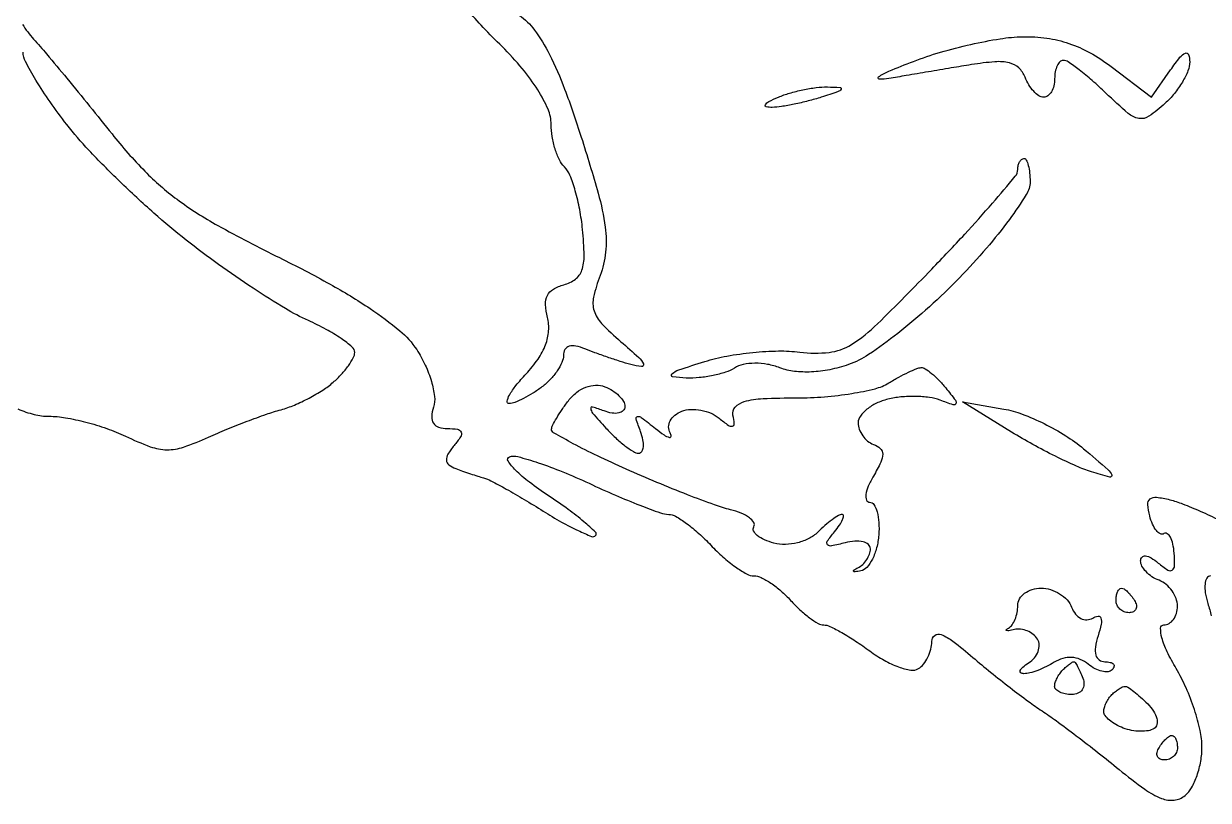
# Model space of a CAD drawing. Extents: x 0 to 102, y 0 to 135.
# Drawn here: x 35.37 to 43.53, y 94.22 to 99.57 of the extents above; entities that cross this region are included whole.
import ezdxf

# ---------------------------------------------------------------- set-up
doc = ezdxf.new("R2010")
doc.units = 0
doc.header["$MEASUREMENT"] = 0

msp = doc.modelspace()

# ---------------------------------------------------------------- linework, layer by layer
for points in [[(38.780375, 99.629996, -0.091395), (38.885865, 99.529266, -0.038703), (38.988331, 99.361696, -0.028631), (39.0935, 99.122484, -0.012174), (39.207836, 98.791507, -0.008064), (39.324135, 98.404803, -0.03522), (39.372882, 98.171062, -0.058892), (39.375911, 97.998381, -0.065899), (39.337728, 97.836554, 0.033989), (39.292689, 97.688531, 0.134046), (39.296378, 97.594205, 0.116169), (39.348025, 97.507433, 0.022593), (39.481317, 97.381397, -0.006743), (39.603736, 97.272779, -0.105223), (39.636197, 97.227491, -0.572712), (39.623151, 97.209522, -0.044257), (39.5505, 97.223185, -0.008493), (39.474957, 97.245837, -0.005354), (39.387513, 97.274719, -0.005374), (39.302114, 97.304974, -0.009829), (39.23325, 97.331753, 0.045694), (39.170065, 97.351244, 0.125662), (39.123816, 97.349294, 0.191932), (39.095791, 97.327028, 0.130776), (39.0852, 97.287228, -0.106329), (39.074787, 97.238814, -0.043315), (39.04171, 97.179723, -0.040319), (38.993796, 97.120165, -0.040879), (38.93715, 97.069367, -0.021882), (38.87473, 97.026153, -0.02282), (38.809619, 96.989204, -0.023249), (38.750696, 96.962605, -0.086), (38.710903, 96.954291, -0.479411), (38.697169, 96.970234, -0.083947), (38.712921, 97.013325, -0.040821), (38.758163, 97.079516, -0.018257), (38.827583, 97.159037, 0.037692), (38.910063, 97.261275, 0.060776), (38.961866, 97.360275, 0.071441), (38.983109, 97.456149, 0.082986), (38.974704, 97.549088, -0.051521), (38.96117, 97.636955, -0.130026), (38.974472, 97.699753, -0.144018), (39.015811, 97.743827, -0.068997), (39.088121, 97.773851, 0.096627), (39.167796, 97.812185, 0.15229), (39.211994, 97.87313, 0.087347), (39.22742, 97.974552, 0.01818), (39.216638, 98.155028, 0.022008), (39.197396, 98.291542, 0.024258), (39.166641, 98.421402, 0.024629), (39.129834, 98.528754, 0.101812), (39.092291, 98.585749, -0.083426), (39.057088, 98.635171, -0.03729), (39.027534, 98.709612, -0.035573), (39.007364, 98.79489, -0.040308), (39.0006, 98.878654, 0.102601), (38.978913, 98.98323, 0.03851), (38.908664, 99.116225, 0.033388), (38.801189, 99.263725, 0.023493), (38.6622, 99.414903, -0.007998), (38.532352, 99.54764, -0.011608), (38.422424, 99.6692, -0.007332)], [(35.357738, 99.568513, 0.044393), (35.43479, 99.466625, -0.009063), (35.524336, 99.364133, -0.002384), (35.663913, 99.196797, -0.00242), (35.820983, 99.004767, -0.002481), (35.974885, 98.8128, 0.025795), (36.201068, 98.556161, 0.040115), (36.423355, 98.362522, 0.032873), (36.704201, 98.182225, 0.011643), (37.127772, 97.960786, -0.011796), (37.477281, 97.77793, -0.021257), (37.753217, 97.609466, -0.025535), (37.957217, 97.457046, -0.07437), (38.074139, 97.326286, -0.036794), (38.132952, 97.220539, -0.037312), (38.175314, 97.107797, -0.039975), (38.196776, 97.004538, -0.108279), (38.190038, 96.93045, 0.060216), (38.177579, 96.864286, 0.16181), (38.189508, 96.818523, 0.176483), (38.225437, 96.79146, 0.07419), (38.286158, 96.7824, -0.034876), (38.355289, 96.777572, -0.270841), (38.379686, 96.758306, -0.242034), (38.376355, 96.725629, -0.029064), (38.332, 96.66538, 0.034794), (38.289145, 96.605751, 0.156667), (38.278956, 96.564614, 0.215989), (38.295885, 96.533136, 0.071495), (38.342791, 96.506951, 0.006308), (38.390285, 96.48941, 0.004506), (38.443853, 96.470932, 0.00455), (38.495239, 96.454241, 0.009708), (38.5353, 96.442481, -0.054262), (38.5852, 96.422865, -0.006355), (38.690589, 96.365882, -0.00756), (38.814411, 96.29441, -0.006119), (38.945143, 96.214103, 0.012109), (39.072409, 96.138009, 0.019116), (39.185429, 96.079681, 0.01383), (39.278578, 96.039134, 0.300672), (39.306413, 96.044813, 0.422739), (39.306065, 96.068756, 0.013485), (39.226057, 96.140271, 0.0186), (39.117808, 96.225198, 0.010862), (38.982272, 96.319187, -0.016478), (38.850408, 96.41284, -0.033454), (38.754609, 96.496422, -0.051643), (38.703194, 96.559572, -0.492083), (38.713017, 96.587839, -0.148585), (38.770978, 96.589389, -0.013333), (38.911728, 96.54663, -0.016428), (39.079806, 96.484427, -0.012091), (39.261815, 96.404998, 0.006888), (39.443825, 96.323304, 0.009103), (39.611928, 96.254222, 0.006914), (39.753721, 96.201193, 0.083939), (39.810703, 96.191026, -0.131517), (39.858052, 96.177891, -0.025089), (39.93334, 96.128315, -0.025199), (40.017655, 96.059731, -0.02084), (40.1004, 95.9787, 0.022829), (40.183736, 95.897736, 0.026922), (40.269821, 95.829328, 0.027374), (40.347396, 95.780377, 0.127733), (40.398135, 95.7672, -0.114719), (40.446506, 95.755954, -0.033541), (40.513063, 95.717497, -0.031777), (40.5844, 95.662756, -0.029303), (40.6503, 95.598, 0.022381), (40.714419, 95.533226, 0.026849), (40.78045, 95.478502, 0.027167), (40.839859, 95.439236, 0.133207), (40.878338, 95.4288, -0.11368), (40.920821, 95.419014, -0.015331), (41.00243, 95.376171, -0.017036), (41.097308, 95.31824, -0.013602), (41.195583, 95.249636, 0.03133), (41.295154, 95.185251, 0.040604), (41.393943, 95.139921, 0.045645), (41.478712, 95.11757, 0.182009), (41.530557, 95.127729, 0.0867), (41.566021, 95.159246, 0.053371), (41.595986, 95.206551, 0.051541), (41.61633, 95.261426, 0.063091), (41.6232, 95.315657, -0.235113), (41.643552, 95.356545, -0.260788), (41.686889, 95.362515, -0.070888), (41.768778, 95.316188, -0.012581), (41.905947, 95.204914, 0.006706), (42.028379, 95.103186, 0.005414), (42.162496, 94.997138, 0.005474), (42.28844, 94.901935, 0.014007), (42.382256, 94.8366, -0.013056), (42.479352, 94.769255, -0.004339), (42.618137, 94.665663, -0.004316), (42.769987, 94.548172, -0.0049), (42.913445, 94.432886, 0.014646), (43.089529, 94.296942, 0.062817), (43.205457, 94.233204, 0.120815), (43.292465, 94.221229, 0.148329), (43.367736, 94.252895, 0.093713), (43.412508, 94.30701, 0.042423), (43.45013, 94.391366, 0.040023), (43.475778, 94.489871, 0.043706), (43.4844, 94.588323, 0.054993), (43.471962, 94.701072, 0.024548), (43.432243, 94.845238, 0.023943), (43.37482, 94.99515, 0.02985), (43.306844, 95.127864, -0.021294), (43.244686, 95.244268, -0.043485), (43.208139, 95.341081, -0.072305), (43.199607, 95.406493, -0.409924), (43.222244, 95.4288, 0.138175), (43.257691, 95.438787, 0.100132), (43.287894, 95.466857, 0.085873), (43.308229, 95.508841, 0.070046), (43.3152, 95.558355, 0.088478), (43.305718, 95.611522, 0.06652), (43.277923, 95.664158, 0.065663), (43.236811, 95.708305, 0.081035), (43.1883, 95.736606, -0.054778), (43.139768, 95.761617, -0.05745), (43.098677, 95.796233, -0.064053), (43.070712, 95.834748, -0.125677), (43.0614, 95.87121, -0.191881), (43.071559, 95.896707, -0.238975), (43.095269, 95.905184, -0.107718), (43.13385, 95.891518, -0.034437), (43.183524, 95.855764, 0.026447), (43.248666, 95.807278, 0.294564), (43.279553, 95.806845, 0.255712), (43.295724, 95.835672, 0.02143), (43.292862, 95.924144, 0.033814), (43.283863, 95.986738, 0.067968), (43.266965, 96.033594, 0.12227), (43.245482, 96.057835, 0.297285), (43.222656, 96.058391, -0.261298), (43.197551, 96.057325, -0.105993), (43.170003, 96.0796, -0.067902), (43.143982, 96.122615, -0.038186), (43.124043, 96.180427, -0.044126), (43.110712, 96.25923, -0.247957), (43.127063, 96.297191, -0.204415), (43.170794, 96.309515, -0.030597), (43.262475, 96.291907, -0.030126), (43.350797, 96.263501, -0.010917), (43.47249, 96.213019, -0.01078), (43.603629, 96.151822, -0.012625)], [(35.32711, 96.917999, 0.043252), (35.438386, 96.879762, 0.06121), (35.542242, 96.867, -0.043129), (35.653776, 96.857361, -0.020643), (35.794411, 96.826843, -0.020291), (35.93957, 96.782647, -0.027219), (36.066732, 96.730295, 0.0227), (36.238904, 96.657588, 0.085827), (36.353497, 96.636385, 0.086288), (36.468236, 96.654952, 0.023091), (36.640653, 96.723568, -0.008924), (36.766103, 96.777658, -0.006746), (36.905649, 96.832706, -0.006825), (37.038157, 96.880865, -0.015691), (37.1394, 96.91258, 0.031922), (37.231184, 96.944636, 0.021056), (37.332262, 96.992461, 0.021208), (37.427012, 97.047527, 0.03795), (37.49895, 97.101618, 0.026411), (37.555618, 97.156943, 0.030152), (37.60351, 97.215649, 0.031484), (37.637431, 97.269627, 0.125177), (37.647, 97.307248, 0.220958), (37.629647, 97.3446, 0.024725), (37.553152, 97.402933, 0.026333), (37.449902, 97.466152, 0.018382), (37.327518, 97.526786, -0.029949), (37.169535, 97.609661, -0.009964), (36.948427, 97.749186, -0.009878), (36.709069, 97.913857, -0.011091), (36.485628, 98.081801, -0.014766), (36.263644, 98.267358, -0.010862), (36.028491, 98.485332, -0.010996), (35.814898, 98.701426, -0.023936), (35.66301, 98.878235, -0.013118), (35.548049, 99.034058, -0.016803), (35.450987, 99.183574, -0.01475), (35.378728, 99.311945, -0.121389), (35.3628, 99.376584, 0.070272)], [(43.542802, 95.7672, 0.275155), (43.517751, 95.752285, 0.100857), (43.50526, 95.711285, 0.064314), (43.507337, 95.649819, 0.035868), (43.524724, 95.57685, -0.016909), (43.548702, 95.49082, -0.010756)]]:
    msp.add_lwpolyline(points, format="xyb")
for points in [[(42.249715, 99.483043, -0.039522), (42.415203, 99.473241, -0.046896), (42.567537, 99.43727, -0.045952), (42.712991, 99.372758, -0.035593), (42.857972, 99.277679), (43.135815, 99.065757), (43.267808, 99.254203, -0.013977), (43.332492, 99.341269, -0.126595), (43.369844, 99.369784, -0.438537), (43.391824, 99.359799, -0.079631), (43.3998, 99.310036, -0.095743), (43.387866, 99.248282, -0.038661), (43.349669, 99.171011, -0.036452), (43.294445, 99.09187, -0.038297), (43.229142, 99.022981, -0.031649), (43.118696, 98.935067, -0.198316), (43.049699, 98.919822, -0.135923), (42.975476, 98.955154, -0.012379), (42.822663, 99.094469, 0.011566), (42.728048, 99.181009, 0.01589), (42.638836, 99.254033, 0.012555), (42.562308, 99.309719, 0.152145), (42.528021, 99.3204, 0.203031), (42.505541, 99.310879, 0.084077), (42.486479, 99.283123, 0.064229), (42.473522, 99.242077, 0.044399), (42.4692, 99.1935, -0.057609), (42.463589, 99.144964, -0.076852), (42.447008, 99.103877, -0.095748), (42.42247, 99.076342, -0.164455), (42.393651, 99.0666, -0.147385), (42.360887, 99.076473, -0.058901), (42.324758, 99.107088, -0.051481), (42.291037, 99.151699, -0.044527), (42.265211, 99.204433, 0.113521), (42.22219, 99.268342, 0.131321), (42.157639, 99.302863, 0.077873), (42.057482, 99.31034, 0.020236), (41.89661, 99.290716, 0.000775), (41.757223, 99.267735, 0.000531), (41.599086, 99.241237, 0.000535), (41.446807, 99.215388, 0.001087), (41.3271, 99.194667, -0.054678), (41.260325, 99.190366, -0.715823), (41.255731, 99.206142, -0.054374), (41.327772, 99.245776, -0.006545), (41.4963, 99.313327, -0.020967), (41.682428, 99.376293, -0.01568), (41.892103, 99.430484, -0.015918), (42.093138, 99.469091, -0.034528)], [(40.9041, 99.136821, -0.010858), (40.991248, 99.133646, -0.56424), (40.997716, 99.12138, -0.1769), (40.976959, 99.104648, -0.004584), (40.8618, 99.0666, -0.014181), (40.77152, 99.040486, -0.012153), (40.675151, 99.018032, -0.012322), (40.586584, 99.001919, -0.033945), (40.5234, 98.996379, -0.057465), (40.482568, 99.000278, -0.515206), (40.476522, 99.014214, -0.140904), (40.499699, 99.035747, -0.015711), (40.5657, 99.0666, -0.030584), (40.642799, 99.094282, -0.019741), (40.7349, 99.117219, -0.019847), (40.827075, 99.13256, -0.034995)], [(42.2577, 98.6436, -0.288079), (42.274048, 98.633329, -0.047467), (42.287574, 98.596728, -0.039765), (42.296935, 98.545182, -0.025044), (42.3, 98.484035, -0.142293), (42.274105, 98.394885, -0.017029), (42.157105, 98.223658, -0.01919), (41.999839, 98.02591, -0.014672), (41.81355, 97.821716, -0.017062), (41.6069, 97.622231, -0.017363), (41.388298, 97.43851, -0.017418), (41.187681, 97.292433, -0.065807), (41.048985, 97.223179, -0.03348), (40.920276, 97.188284, -0.037872), (40.793268, 97.172699, -0.041029), (40.676004, 97.176877, -0.061501), (40.576623, 97.201247, 0.045865), (40.49126, 97.225024, 0.046625), (40.403468, 97.232664, 0.050396), (40.323653, 97.224085, 0.089368), (40.262538, 97.199245, -0.062566), (40.201668, 97.170638, -0.027794), (40.115774, 97.147898, -0.026978), (40.020966, 97.133639, -0.032797), (39.9312, 97.130966, -0.026751), (39.837518, 97.139353, -0.63722), (39.831716, 97.158563, -0.101899), (39.880402, 97.186852, -0.005017), (40.0581, 97.244408, -0.030901), (40.210722, 97.281986, -0.020288), (40.39004, 97.307084, -0.020426), (40.567311, 97.317314, -0.036558), (40.712908, 97.309111, 0.061036), (40.914757, 97.307607, 0.112252), (41.068993, 97.361826, 0.054249), (41.24975, 97.505032, 0.005966), (41.622358, 97.88133, 0.005661), (41.849631, 98.121787, 0.008591), (42.041194, 98.336399, 0.0041), (42.198117, 98.521449, 0.175554), (42.2154, 98.569156, -0.05487), (42.218535, 98.597634, -0.074502), (42.227826, 98.621732, -0.094032), (42.241561, 98.6379, -0.171413)], [(41.549391, 97.202827, -0.158911), (41.576947, 97.195297, -0.027475), (41.620994, 97.162715, -0.027494), (41.670246, 97.117125, -0.021539), (41.718591, 97.06266, -0.007204), (41.786035, 96.977263, -0.277404), (41.788667, 96.954045, -0.382485), (41.77044, 96.946083, -0.010026), (41.679927, 96.977985, 0.056282), (41.605943, 96.996598, 0.028877), (41.510466, 97.003895, 0.028283), (41.410121, 97.00008, 0.037855), (41.320377, 96.984653, 0.047905), (41.242036, 96.956796, 0.0581), (41.175753, 96.915843, 0.068558), (41.130571, 96.86872, 0.158169), (41.1156, 96.822579, 0.086929), (41.123513, 96.777406, 0.067718), (41.146664, 96.733162, 0.067415), (41.180927, 96.696525, 0.084396), (41.22135, 96.673603, -0.100666), (41.267951, 96.645153, -0.209307), (41.284568, 96.606856, -0.112069), (41.271461, 96.549979, -0.020959), (41.220633, 96.455053, 0.031608), (41.185461, 96.385868, 0.065767), (41.169014, 96.327749, 0.124091), (41.172911, 96.289852, 0.315208), (41.194414, 96.2748, -0.258428), (41.223916, 96.258461, -0.072101), (41.245986, 96.208403, -0.053449), (41.258112, 96.135365, -0.03362), (41.257289, 96.048769, -0.043362), (41.242771, 95.960698, -0.053627), (41.213714, 95.882842, -0.063193), (41.175457, 95.825775, -0.165389), (41.133343, 95.801314, -0.014032), (41.095029, 95.794725, -0.247157), (41.083548, 95.798816, -0.473654), (41.084719, 95.807075, -0.021218), (41.113485, 95.822895, 0.072641), (41.146646, 95.845846, 0.058463), (41.174727, 95.878946, 0.059844), (41.193768, 95.916689, 0.087138), (41.2002, 95.953317, 0.222299), (41.186345, 95.98294, 0.115392), (41.149077, 96.001686, 0.077509), (41.092828, 96.006286, 0.045695), (41.026165, 95.995223, -0.01302), (40.932356, 95.973284, -0.253319), (40.904787, 95.981586, -0.363425), (40.902743, 96.005594, -0.020124), (40.951924, 96.069956, 0.021715), (40.986986, 96.116145, 0.047408), (41.00871, 96.154878, 0.094837), (41.014597, 96.180335, 0.425439), (41.005102, 96.1902, 0.136348), (40.979969, 96.183217, 0.021044), (40.936379, 96.154399, 0.022163), (40.88669, 96.114991, 0.017639), (40.836611, 96.068326, -0.078434), (40.776143, 96.024343, -0.057141), (40.69816, 95.995155, -0.056187), (40.614049, 95.98401, -0.068923), (40.53542, 95.993344, -0.038551), (40.469639, 96.016085, -0.068508), (40.420752, 96.045837, -0.106911), (40.395536, 96.077386, -0.259296), (40.396867, 96.106194, 0.286987), (40.396711, 96.135272, 0.095486), (40.366219, 96.167694, 0.061078), (40.309928, 96.198714, 0.033954), (40.235291, 96.222935, -0.025703), (40.125231, 96.256655, -0.005699), (39.940762, 96.326109, -0.005907), (39.729233, 96.411408, -0.005664), (39.516776, 96.502852, -0.007204), (39.319105, 96.594031, -0.01146), (39.153017, 96.678295, -0.00546), (39.017008, 96.75319, -0.286067), (39.003291, 96.778343, -0.105606), (39.010504, 96.804568, -0.014101), (39.03852, 96.855004, -0.015795), (39.0758, 96.913574, -0.01268), (39.119442, 96.97422, -0.063128), (39.174882, 97.0308, -0.07562), (39.239598, 97.067728, -0.083139), (39.307028, 97.081516, -0.10089), (39.370551, 97.070918, -0.049838), (39.423203, 97.044437, -0.054799), (39.467766, 97.008762, -0.061992), (39.498195, 96.969748, -0.135464), (39.5082, 96.933497, -0.203845), (39.496463, 96.905905, -0.141609), (39.466104, 96.889903, -0.09218), (39.419791, 96.888981, -0.05066), (39.364893, 96.903889, 0.017557), (39.286286, 96.930928, 0.539114), (39.272936, 96.919849, 0.152578), (39.286353, 96.889282, 0.00478), (39.378005, 96.786041, 0.020186), (39.442938, 96.719866, 0.025007), (39.508696, 96.663972, 0.024627), (39.567209, 96.623488, 0.139905), (39.603257, 96.6132, 0.257756), (39.624919, 96.625162, 0.118505), (39.635571, 96.65669, 0.072864), (39.632913, 96.704494, 0.039406), (39.616605, 96.76125, -0.011727), (39.585968, 96.849225, -0.446836), (39.595394, 96.86536, -0.216705), (39.621492, 96.85938, -0.005404), (39.7201, 96.7824, 0.016582), (39.778235, 96.739071, 0.079734), (39.815326, 96.721237, 0.48103), (39.826641, 96.729106, 0.152738), (39.821026, 96.752385, -0.135753), (39.809674, 96.793406, -0.122269), (39.820309, 96.836269, -0.103823), (39.852082, 96.874496, -0.076157), (39.900109, 96.901895, -0.081389), (39.961526, 96.9146, -0.056192), (40.032491, 96.909574, -0.055398), (40.101756, 96.888629, -0.072223), (40.158196, 96.854139, 0.015103), (40.221663, 96.804625, 0.212263), (40.249252, 96.79863, 0.379223), (40.26191, 96.815575, 0.032323), (40.253223, 96.87383, -0.245184), (40.268842, 96.930652, -0.139624), (40.331335, 96.968471, -0.055567), (40.46019, 96.988702, -0.011181), (40.6926, 96.9939, 0.019906), (40.883146, 97.001489, 0.0204), (41.070921, 97.024208, 0.020652), (41.231664, 97.057211, 0.076094), (41.3271, 97.097077, -0.011755), (41.395773, 97.13677, -0.014134), (41.462193, 97.170702, -0.012846), (41.519253, 97.196071, -0.086274)], [(42.118077, 96.917289, -0.047317), (42.245819, 96.882312, -0.025022), (42.396503, 96.816487, -0.024666), (42.545219, 96.733065, -0.034783), (42.667977, 96.643547, -0.002655), (42.838038, 96.49887, -0.132757), (42.86254, 96.462792, -0.598945), (42.849237, 96.448416, -0.010793), (42.723, 96.484271, -0.030246), (42.618741, 96.523372, -0.010654), (42.474223, 96.591511, -0.010532), (42.318169, 96.67334, -0.012156), (42.1731, 96.758013), (41.8347, 96.966719)], [(42.375549, 95.6826, -0.075594), (42.440565, 95.672714, -0.06467), (42.503563, 95.643748, -0.066832), (42.555094, 95.600905, -0.094614), (42.586451, 95.550338, 0.077562), (42.612944, 95.504198, 0.106116), (42.649985, 95.474041, 0.12415), (42.691591, 95.464525, 0.133632), (42.731466, 95.476332, -0.110779), (42.76837, 95.489093, -0.361084), (42.788435, 95.475925, -0.130223), (42.790036, 95.433818, -0.021592), (42.768663, 95.354794, 0.03722), (42.750159, 95.276797, 0.104366), (42.75292, 95.221013, 0.175472), (42.775863, 95.187825, 0.155881), (42.815999, 95.175, -0.051919), (42.852342, 95.171216, -0.15604), (42.873765, 95.159033, -0.259138), (42.878059, 95.141257, -0.129541), (42.866044, 95.120644, -0.171628), (42.836969, 95.106762, -0.08238), (42.795158, 95.109227, -0.06663), (42.747406, 95.127001, -0.050877), (42.701057, 95.158105, 0.072873), (42.646072, 95.191608, 0.086445), (42.586915, 95.205415, 0.085613), (42.526117, 95.198455, 0.069903), (42.466363, 95.171456, -0.027042), (42.412653, 95.141422, -0.024036), (42.353892, 95.11604, -0.024778), (42.298759, 95.098371, -0.06524), (42.2577, 95.092991, -0.153601), (42.236453, 95.099676, -0.356534), (42.232199, 95.114683, -0.120094), (42.250068, 95.138295, -0.029839), (42.289689, 95.166837, 0.075261), (42.33003, 95.201853, 0.088082), (42.355624, 95.245535, 0.099481), (42.362758, 95.2909, 0.128512), (42.350429, 95.331047, 0.086914), (42.32136, 95.363728, 0.069803), (42.280718, 95.387599, 0.069853), (42.235109, 95.399352, 0.08731), (42.191541, 95.396671, -0.013911), (42.154636, 95.388889, -0.111714), (42.137407, 95.389622, -0.591913), (42.135902, 95.395853, -0.057276), (42.15195, 95.407416, 0.115703), (42.176278, 95.429642, 0.053132), (42.196762, 95.467682, 0.048623), (42.210696, 95.514273, 0.048401), (42.2154, 95.56275, -0.132642), (42.227742, 95.608454, -0.10055), (42.262444, 95.647394, -0.08776), (42.314353, 95.673592, -0.073208)], [(42.929507, 95.6826, -0.151918), (42.947335, 95.677055, -0.038439), (42.971214, 95.657749, -0.035638), (42.996343, 95.630383, -0.029505), (43.0191, 95.598, -0.082592), (43.032341, 95.565674, -0.161196), (43.029709, 95.538251, -0.182303), (43.011821, 95.520023, -0.108972), (42.981793, 95.5134, -0.093332), (42.947593, 95.51984, -0.09642), (42.918518, 95.538251, -0.099167), (42.899058, 95.56572, -0.105053), (42.8922, 95.598, -0.042167), (42.894936, 95.630389, -0.061769), (42.903159, 95.657749, -0.081139), (42.915241, 95.676301, -0.210953)], [(42.601149, 95.175, -0.254966), (42.610687, 95.169798, -0.016673), (42.627388, 95.141865, -0.020938), (42.645608, 95.105425, -0.013844), (42.663583, 95.0622, -0.098834), (42.67094, 95.019181, -0.141557), (42.659246, 94.982535, -0.143627), (42.62999, 94.958125, -0.102873), (42.588034, 94.9494, -0.0455), (42.542548, 94.953548, -0.065407), (42.504108, 94.965967, -0.085412), (42.478144, 94.984251, -0.199288), (42.4692, 95.0058, -0.077955), (42.473226, 95.031463, -0.038133), (42.485768, 95.0622, -0.036641), (42.504016, 95.092858, -0.043841), (42.5256, 95.1186, -0.015695), (42.548598, 95.140198, -0.020338), (42.571057, 95.158433, -0.018485), (42.590596, 95.171923, -0.142796)], [(42.954643, 95.0058, -0.152026), (42.974147, 94.999729, -0.014759), (43.014519, 94.970108, -0.017656), (43.061356, 94.930832, -0.013067), (43.110392, 94.884294, -0.050501), (43.151227, 94.834257, -0.082724), (43.173406, 94.78439, -0.118593), (43.174128, 94.742736, -0.202313), (43.154283, 94.714819, -0.098171), (43.114912, 94.700096, -0.044876), (43.059949, 94.696107, -0.042107), (42.999348, 94.702273, -0.045241), (42.942134, 94.718477, -0.037171), (42.890646, 94.742762, -0.046013), (42.84712, 94.772988, -0.052784), (42.816932, 94.804346, -0.166748), (42.8076, 94.831551, -0.073055), (42.811657, 94.859169, -0.038685), (42.824168, 94.891517, -0.037485), (42.842414, 94.923289, -0.047326), (42.864, 94.9494, -0.027574), (42.888108, 94.970986, -0.029641), (42.913891, 94.989233, -0.030998), (42.93771, 95.002079, -0.108585)], [(43.277893, 94.6674, -0.210953), (43.292159, 94.661101, -0.081139), (43.304241, 94.642549, -0.061769), (43.312464, 94.615189, -0.042167), (43.3152, 94.5828, -0.105053), (43.308342, 94.55052, -0.099167), (43.288882, 94.523051, -0.09642), (43.259807, 94.50464, -0.093332), (43.225607, 94.4982, -0.108972), (43.195579, 94.504823, -0.182303), (43.177691, 94.523051, -0.161196), (43.175059, 94.550474, -0.082592), (43.1883, 94.5828, -0.029505), (43.211057, 94.615183, -0.035638), (43.236186, 94.642549, -0.038439), (43.260065, 94.661855, -0.151918)]]:
    msp.add_lwpolyline(points, format="xyb", close=True)

doc.saveas('drawing.dxf')
